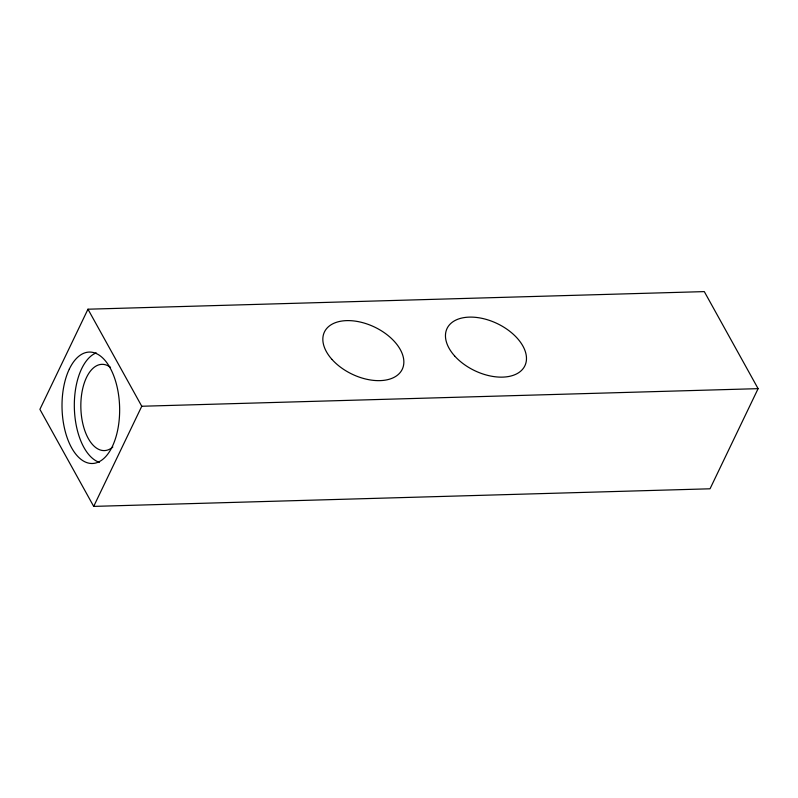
<?xml version="1.0" encoding="UTF-8"?>
<svg xmlns="http://www.w3.org/2000/svg" width="798" height="798" viewBox="0 0 798 798"><rect width="100%" height="100%" fill="white"/><g stroke="black" fill="none" stroke-linecap="round" stroke-linejoin="round"><path stroke-width="1.2" d="M87.97 309.205L39.9 409.344L93.695 506.391L710.03 488.795L758.1 388.656L704.305 291.609L87.97 309.205L141.765 406.252L93.695 506.391M141.765 406.252L758.1 388.656M112.827 447.03A43.142 22.284 88.4 0 1 80.867 408.127A43.142 22.284 88.4 0 1 110.513 367.349M99.371 462.341A55.73 28.788 88.4 0 1 74.364 408.317A55.73 28.788 88.4 0 1 96.199 352.886M454.601 355.918A43.142 26.095 25.6 0 0 523.837 367.609A43.142 26.095 25.6 0 0 479.448 317.863A43.142 26.095 25.6 0 0 454.601 355.918M331.978 359.419A43.142 26.095 25.6 0 0 401.214 371.11A43.142 26.095 25.6 0 0 356.826 321.365A43.142 26.095 25.6 0 0 331.978 359.419M69.346 369.025A55.73 28.788 88.4 0 0 84.947 461.833A55.73 28.788 88.4 0 0 118.214 392.536A55.73 28.788 88.4 0 0 69.346 369.025"/></g></svg>
